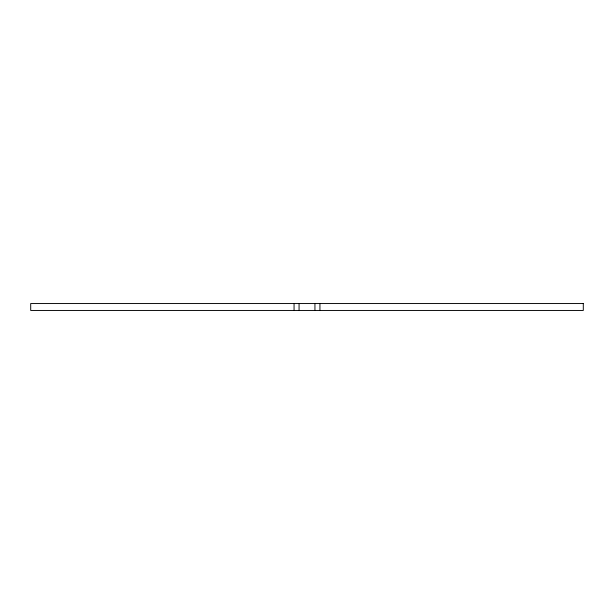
<?xml version="1.0" encoding="UTF-8"?>
<svg xmlns="http://www.w3.org/2000/svg" width="614" height="614" viewBox="0 0 614 614"><rect width="100%" height="100%" fill="white"/><g stroke="black" fill="none" stroke-linecap="round" stroke-linejoin="round"><path stroke-width="0.92" d="M319.94 303.546L319.94 310.454M314.936 303.546L314.936 310.454M299.064 303.546L299.064 310.454M294.06 303.546L294.06 310.454M583.3 303.546L30.7 303.546L30.708 310.454L583.3 310.454L583.292 303.546"/></g></svg>
